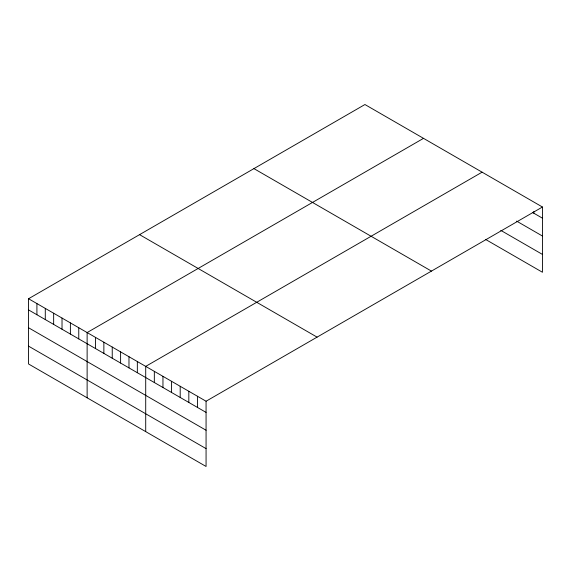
<?xml version="1.0" encoding="UTF-8"?>
<svg xmlns="http://www.w3.org/2000/svg" width="571" height="571" viewBox="0 0 571 571"><rect width="100%" height="100%" fill="white"/><g stroke="black" fill="none" stroke-linecap="round" stroke-linejoin="round"><path stroke-width="0.86" d="M28.55 298.74L206.067 401.227L206.067 466.471L28.55 363.984L28.55 298.74L364.933 104.529L542.45 207.016L542.45 272.26L485.685 239.492M423.518 138.346L87.127 332.558L87.127 397.809M482.095 172.171L145.712 366.375L145.712 431.626M206.067 401.227L542.45 207.016M532.393 212.383L542.45 218.186M516.584 221.098L542.45 236.037M500.774 230.356L542.45 254.416M253.931 168.616L431.44 271.104M139.56 234.645L317.069 337.133M28.55 309.91L206.067 412.398M28.55 327.754L206.067 430.241M28.55 346.14L206.067 448.628M533.828 211.491L533.828 213.211M197.445 396.245L197.445 407.423M188.823 391.271L188.823 402.441M180.2 386.289L180.2 397.466M171.578 381.314L171.578 392.491M162.956 376.332L162.956 387.509M154.334 371.357L154.334 382.534M137.34 361.55L137.34 372.72M128.975 356.718L128.975 367.888M120.602 351.886L120.602 363.063M112.237 347.054L112.237 358.231M103.865 342.222L103.865 353.399M95.5 337.39L95.5 348.567M78.762 327.725L78.762 338.903M70.39 322.893L70.39 334.071M62.025 318.061L62.025 329.239M53.653 313.229L53.653 324.407M45.287 308.397L45.287 319.574M36.915 303.572L36.915 314.742"/></g></svg>
